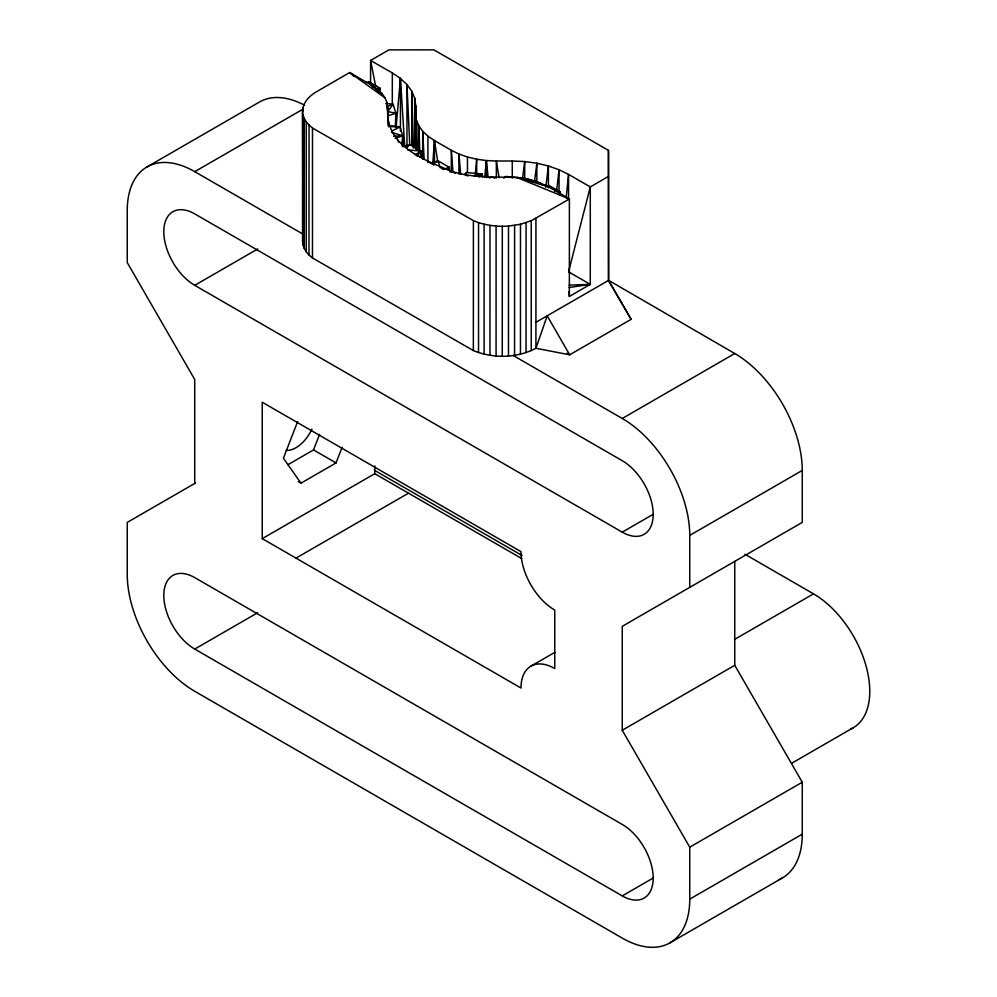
<?xml version="1.0" encoding="UTF-8"?>
<svg xmlns="http://www.w3.org/2000/svg" width="997" height="997" viewBox="0 0 997 997"><rect width="100%" height="100%" fill="white"/><g stroke="black" fill="none" stroke-linecap="round" stroke-linejoin="round"><path stroke-width="1.5" d="M388.145 121.322L387.085 102.741L385.029 97.843L381.677 93.182L371.407 85.057L349.673 72.544L316.236 91.898C309.257 95.999 302.627 102.753 302.565 111.352L302.54 241.274C302.689 248.141 307.176 253.973 312.46 257.949L473.351 350.558C493.179 358.671 516.832 358.322 535.925 348.289L569.673 354.795L631.138 319.327L608.644 280.356L608.482 150.373L433.845 49.85L388.842 49.887L370.585 60.456L370.572 83.648M302.976 244.851L302.565 111.352M302.938 110.866L302.938 107.776M304.21 248.365L304.247 118.444L303.001 114.929M306.229 251.755L306.266 121.833L304.247 118.444M308.995 254.97L309.033 125.049L306.266 121.833M312.46 257.949L312.497 128.027L309.033 125.049M380.131 92.858L380.131 88.259L368.965 81.829L366.298 82.552M387.085 105.296L387.085 102.741L385.802 103.501L393.105 104.249L395.846 113.209L395.846 127.018M387.808 121.597L387.783 107.776L387.085 106.567L393.105 104.249L387.783 111.589L395.846 113.209L395.398 127.055M387.783 107.776L387.783 111.589L387.26 107.826M392.307 103.9L392.32 72.955L370.585 60.456L375.707 86.415M400.42 131.018L400.433 78.439L392.32 72.955M402.763 146.559L402.763 135.816L400.021 126.856L388.494 125.684L388.593 126.469L388.369 123.753M406.963 146.447L406.975 84.571L400.433 78.439L396.096 127.491M411.761 145.363L411.773 91.226L406.975 84.571L409.755 145.163M414.69 147.73L414.702 98.229L411.773 91.226L413.356 148.055M415.687 148.715L415.699 105.408L414.702 98.229L415.163 147.469M416.509 149.724L415.699 105.408M418.865 150.697L418.865 125.946L416.522 120.338L416.272 148.316M421.145 157.302L421.145 151.108L409.991 144.69L403.124 146.534M422.703 159.109L422.703 131.268L418.865 125.946L419.774 150.485M427.925 162.474L427.937 136.178L422.703 131.268L424.124 159.184M434.43 162.212L434.43 140.552L427.937 136.178M443.702 169.428L449.323 167.322L449.323 170.425L449.323 167.322L438.157 160.903L430.654 162.922M451.329 171.933L451.329 150.285L434.43 140.552L432.91 162.274M458.932 174.126L458.932 154.024L451.329 150.285L452.937 171.746M467.456 172.493L467.456 157.028L458.932 154.024L460.639 174.114M473.351 350.558L473.388 220.624L312.497 128.027M476.691 174.699L476.691 159.221L467.456 157.028M478.523 352.552L478.548 222.618L473.388 220.624M484.093 354.134L484.118 224.213L478.548 222.618M486.399 177.578L486.399 160.567L476.691 159.221L475.195 174.587M489.976 355.293L490.001 225.359L484.118 224.213M496.07 355.991L496.095 226.07L490.001 225.359M496.356 178.027L496.356 161.016L486.399 160.567L484.704 177.341M502.264 356.241L502.301 226.307L496.095 226.07M508.47 356.016L508.495 226.095L520.484 224.263L531.251 220.711L569.387 199.014C553.223 189.206 536.436 178.55 516.969 177.503C495.434 176.743 473.488 178.151 452.601 171.658C426.965 161.053 390.238 148.179 387.796 115.889L395.846 113.209M512.271 178.014L512.271 161.003L496.356 161.016L499.098 177.753M514.564 355.331L514.602 225.397M520.459 354.184L520.484 224.263M524.709 178.575L524.721 161.551L512.271 161.003M526.042 352.614L526.067 222.692M531.227 350.645L531.251 220.711M535.95 218.368L535.925 348.289L547.179 315.812L569.673 354.795L567.019 353.262M536.86 181.79L536.86 163.234L524.721 161.551L522.54 178.475M548.4 186.09L548.4 165.976L536.86 163.234L534.504 181.766M559.055 191.387L559.055 169.739L548.4 165.976L545.795 187.361M568.552 199.151L568.564 174.413L559.055 169.739L556.6 191.237M608.556 176.344L590.299 186.913L590.274 284.357L569.362 296.458L569.387 199.014L516.969 177.503L547.652 186.501L525.469 178.675L541.01 183.236M608.482 150.373L608.457 280.606L631.138 319.327M402.414 146.596L402.763 135.816L391.659 132.377M420.846 157.302L421.145 151.108L407.611 149.862M401.916 145.014L402.763 135.816L393.653 136.302M566.171 197.605L568.564 174.413L590.299 186.913L568.913 270.361M420.36 157.289L421.145 151.108L414.802 154.859M559.716 194.914L560.115 191.86L548.948 185.43L546.044 186.215M465.898 175.497L466.496 172.493L482.025 174.051L482.835 176.668M481.364 176.594L482.025 174.051L473.662 176.282M548.3 187.872L548.948 185.43M297.667 421.494L283.422 458.221L300.957 483.171L336.039 462.92L342.058 447.379M287.896 464.727L313.532 449.921L319.563 434.393M378.436 90.366L380.131 88.259L375.769 88.571M417.082 156.168L421.145 151.108M447.404 169.702L449.323 167.322M558.557 193.779L560.115 191.86L554.581 191.175M464.477 174.525L466.496 172.493M503.884 178.239L505.691 176.432L521.207 177.989M479.058 177.017L482.025 174.051L482.473 176.855M406.751 147.631L409.991 144.69M147.008 166.923L259.519 101.981A95.463 55.109 60 0 1 304.546 105.208M194.739 483.433L194.739 379.508L127.242 262.597L127.242 210.629A95.463 55.109 60 0 1 194.739 171.658L303.225 109.022M194.739 285.329L622.253 532.149A43.756 25.261 60 0 0 653.197 514.278A43.756 25.261 60 0 0 622.253 460.701L194.739 213.881A43.756 25.261 60 0 0 163.807 231.74A43.756 25.261 60 0 0 194.739 285.329L257.687 248.988M195.549 482.972L127.242 522.403L127.242 574.372A95.463 55.109 60 0 0 194.739 691.282L622.253 938.102A95.463 55.109 60 0 0 689.75 899.132L802.261 834.177L802.261 782.221L734.752 665.298L734.752 561.373M535.925 322.305L608.644 280.356L734.752 353.524A95.463 55.109 60 0 1 802.261 470.434L802.261 522.403L622.253 626.328L622.253 730.253L689.75 847.176L689.75 899.132M262.248 538.642L520.995 688.03A47.731 27.555 60 0 1 554.756 668.551L554.756 610.089A47.731 27.555 60 0 1 520.995 551.628L262.248 402.24L262.248 538.642L374.747 473.687L521.68 558.519M295.997 558.133L408.496 493.179M194.739 649.072L622.253 895.892A43.756 25.261 60 0 0 653.197 878.021A43.756 25.261 60 0 0 622.253 824.432L194.739 577.612A43.756 25.261 60 0 0 163.807 595.483A43.756 25.261 60 0 0 194.739 649.072L257.687 612.719M513.206 355.493L622.253 418.478L734.752 353.524M622.253 532.149L653.06 514.365M689.75 587.358L689.75 535.389L802.261 470.434M530.89 666.183L554.993 652.262M734.49 639.476L813.502 593.851A79.548 45.924 60 0 1 866.156 666.308A79.548 45.924 60 0 1 850.603 729.056M622.253 730.253L734.752 665.298M791.68 763.266L853.282 727.698M689.75 847.176L802.261 782.221M622.253 895.892L653.06 878.108M669.984 942.838L782.483 877.883M433.01 163.857L438.157 160.903L440.101 167.733M391.485 131.305L400.021 126.856L390.026 126.519M395.136 138.359L402.763 135.816M489.353 177.952L492.344 177.13L494.873 178.214M569.088 287.522L590.274 284.357L568.539 271.857M449.759 171.833L452.601 171.658L455.131 173.341M502.301 226.307L508.495 226.095M569.137 285.142L590.274 284.357M566.645 198.278L569.387 199.014M427.601 161.34L433.919 165.078M465.3 174.674L468.004 176.008M194.739 171.658L302.577 233.896M744.933 554.257L813.502 593.851M374.249 470.16L522.166 555.553M313.532 449.921L336.039 462.92M298.315 481.638L300.957 483.171M373.19 87.524L371.407 85.057L381.677 93.182M354.271 76.582L349.673 72.544L385.029 97.843L371.407 85.057M440.886 167.521L442.718 169.353M397.404 139.879L398.85 142.222M368.965 81.829L369.949 84.658M434.43 140.552L437.808 161.988M568.801 291.884L569.362 296.458M486.399 160.567L488.106 177.391M388.631 125.759L387.808 116.961L388.145 121.036M387.796 115.889L388.743 126.681M400.433 78.439L404.72 146.459M416.522 120.338L417.182 149.562M374.747 465.935L374.747 473.687M622.253 418.478A95.463 55.109 60 0 1 689.75 535.389M802.261 834.177A95.463 55.109 60 0 1 778.607 879.778M311.924 429.134A27.841 16.077 -60 0 1 286.151 450.345M560.115 191.86L560.115 194.926L560.115 191.86"/></g></svg>
